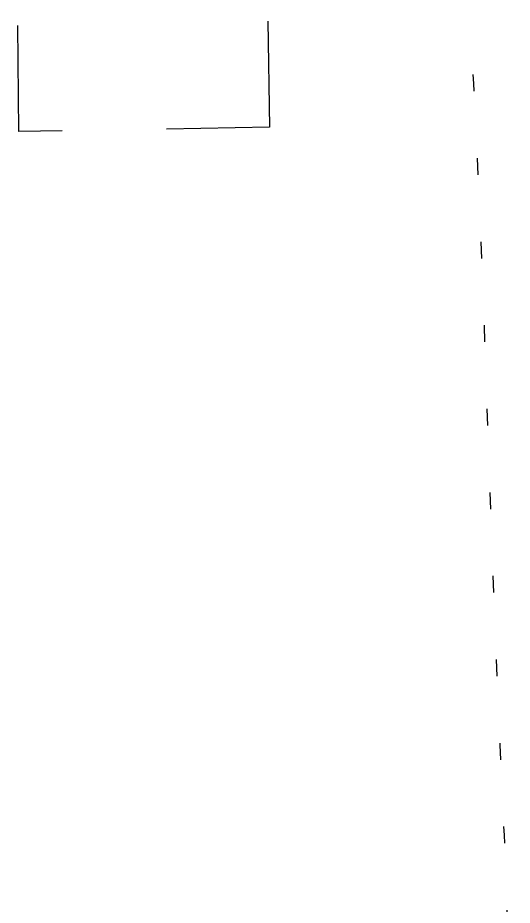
# Model space of a CAD drawing. Extents: x 570482 to 581403, y 6264409 to 6273171.
# Drawn here: x 574488.5 to 574518.1, y 6271451.9 to 6271505 of the extents above; entities that cross this region are included whole.
import ezdxf

# ---------------------------------------------------------------- set-up
doc = ezdxf.new("R2010")
doc.units = 0
doc.header["$LTSCALE"] = 5
doc.linetypes.add('foc-DOT', pattern=[1, 0.2, -0.8])
doc.linetypes.add('foc-FLOWLINE', pattern=[3.75, 2.5, -1.25])
doc.layers.add('ABADATA-DRILL', color=8, linetype='foc-DOT')
doc.layers.add('F-EZE', color=190, linetype='foc-FLOWLINE')

msp = doc.modelspace()

# ---------------------------------------------------------------- linework, layer by layer
at = {"layer": 'ABADATA-DRILL', "flags": 128}
msp.add_lwpolyline([(574505.78, 6271414.664), (574505.78, 6271414.664), (574505.78, 6271414.664), (574505.682, 6271414.512), (574505.869, 6271414.126), (574506.313, 6271413.893), (574506.881, 6271414.033), (574507.579, 6271414.156), (574508.319, 6271414.159), (574509.04, 6271414.082), (574509.767, 6271414.284), (574510.095, 6271414.41), (574510.165, 6271414.391), (574510.117, 6271414.261), (574510.132, 6271414.001), (574510.216, 6271413.752), (574510.33, 6271413.564), (574510.472, 6271413.417), (574510.563, 6271413.368), (574510.722, 6271413.441), (574510.936, 6271413.785), (574511.204, 6271414.46), (574511.607, 6271415.417), (574512.146, 6271416.607), (574512.851, 6271418.039), (574513.665, 6271419.534), (574514.644, 6271421.312), (574515.51, 6271423.227), (574516.28, 6271425.511), (574516.944, 6271428.123), (574517.532, 6271431.074), (574517.943, 6271434.382), (574518.069, 6271438.035), (574518.01, 6271441.934), (574517.914, 6271446.243), (574517.789, 6271451.012), (574517.599, 6271456.099), (574517.344, 6271461.496), (574517.102, 6271467.242), (574516.864, 6271473.349), (574516.641, 6271479.746), (574516.401, 6271486.573), (574516.126, 6271493.649), (574515.775, 6271501.034), (574515.505, 6271504.968)], dxfattribs=at)
at = {"layer": 'F-EZE', "flags": 128}
msp.add_lwpolyline([(574503.448, 6271504.765), (574503.554, 6271498.417), (574488.563, 6271498.166), (574488.502, 6271504.513)], dxfattribs=at)

doc.saveas('drawing.dxf')
